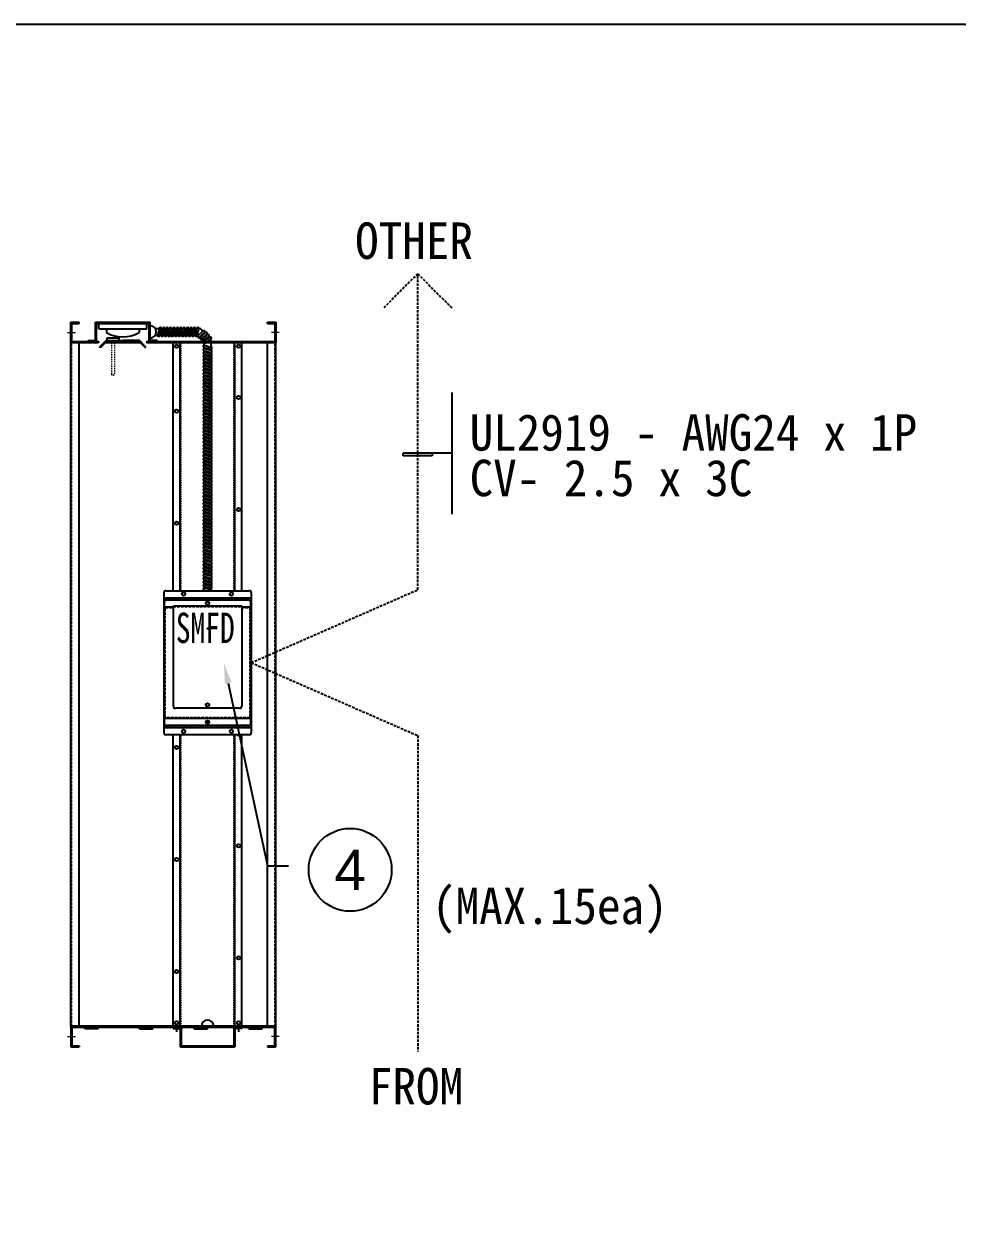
# Model space of a CAD drawing. Header units: millimetres. Extents: x 70 to 2494, y 28 to 562.
# Drawn here: x 1153.3 to 1245.6, y 149.8 to 268.7 of the extents above; entities that cross this region are included whole.
import ezdxf
from ezdxf import colors
from ezdxf.entities.mleader import LeaderData, LeaderLine
from ezdxf.enums import TextEntityAlignment as Align
from ezdxf.math import Vec2, Vec3

# ---------------------------------------------------------------- set-up
doc = ezdxf.new("R2010")
doc.units = ezdxf.units.MM
for name, pattern in [('CENTER2', [28.575, 19.05, -3.175, 3.175, -3.175]), ('HIDDEN', [0.375, 0.25, -0.125]), ('HIDDEN2', [0.1875, 0.125, -0.0625]), ('HIDDENX2', [0.75, 0.5, -0.25])]:
    doc.linetypes.add(name, pattern=pattern)
for name, color, linetype in [('AUTO LINE', 4, 'Continuous'), ('HL', 2, 'HIDDEN'), ('TEXT', 2, 'Continuous')]:
    doc.layers.add(name, color=color, linetype=linetype)
doc.layers.add('LINE0.05', color=7, linetype='Continuous', lineweight=5)
doc.layers.add('숨은선', color=2, linetype='HIDDENX2', lineweight=5)
doc.styles.add('ESC_CTRL', font='', dxfattribs={"height": 3})
doc.styles.get("Standard").update_dxf_attribs({"font": ''})
doc.styles.add('TEXT', font='', dxfattribs={"height": 4})
doc.styles.get('ESC_CTRL').set_extended_font_data('GulimChe')
doc.styles.get('Standard').set_extended_font_data('Arial')
doc.styles.get('TEXT').set_extended_font_data('GulimChe')

msp = doc.modelspace()

# ---------------------------------------------------------------- linework, layer by layer
at = {"color": 4, "linetype": 'HIDDEN'}
for p, q in [((1192.21, 244.07), (1188.82, 240.68)), ((1192.21, 212.87), (1192.21, 244.07)), ((1192.21, 244.07), (1195.61, 240.68)), ((1175.77, 205.67), (1192.21, 212.87)), ((1175.77, 205.67), (1192.21, 198.47)), ((1192.21, 198.47), (1192.21, 167.27))]:
    msp.add_line(p, q, dxfattribs=at)
at = {"color": 7}
for p, q in [((1157.95, 237.26), (1157.95, 239.28)), ((1157.95, 239.28), (1158.76, 239.28)), ((1158.06, 237.37), (1158.06, 239.18)), ((1158.06, 239.18), (1158.76, 239.18)), ((1158.76, 239.18), (1158.76, 239.28)), ((1160.38, 237.48), (1160.38, 239.28)), ((1160.38, 239.28), (1165.78, 239.28)), ((1160.48, 237.37), (1160.48, 239.18)), ((1160.48, 239.18), (1165.67, 239.18)), ((1165.67, 237.37), (1165.67, 239.18)), ((1165.78, 237.48), (1165.78, 239.28)), ((1177.39, 239.28), (1178.2, 239.28)), ((1177.39, 239.18), (1177.39, 239.28)), ((1177.39, 239.18), (1178.09, 239.18)), ((1178.09, 239.18), (1178.09, 237.37)), ((1178.2, 239.28), (1178.2, 237.26)), ((1166.28, 238.68), (1166.69, 238.68)), ((1166.28, 238), (1166.52, 238)), ((1166.69, 238.68), (1166.52, 238)), ((1166.72, 238), (1166.89, 238.68)), ((1166.72, 238), (1166.86, 238)), ((1166.86, 238), (1167.03, 238.68)), ((1166.89, 238.68), (1167.03, 238.68)), ((1167.06, 238), (1167.23, 238.68)), ((1167.06, 238), (1167.2, 238)), ((1167.2, 238), (1167.37, 238.68)), ((1167.23, 238.68), (1167.37, 238.68)), ((1167.4, 238), (1167.57, 238.68)), ((1167.4, 238), (1167.53, 238)), ((1167.53, 238), (1167.7, 238.68)), ((1167.57, 238.68), (1167.7, 238.68)), ((1167.74, 238), (1167.91, 238.68)), ((1167.74, 238), (1167.87, 238)), ((1167.87, 238), (1168.04, 238.68)), ((1167.91, 238.68), (1168.04, 238.68)), ((1168.07, 238), (1168.24, 238.68)), ((1168.07, 238), (1168.21, 238)), ((1168.21, 238), (1168.38, 238.68)), ((1168.24, 238.68), (1168.38, 238.68)), ((1168.41, 238), (1168.58, 238.68)), ((1168.41, 238), (1168.55, 238)), ((1168.55, 238), (1168.72, 238.68)), ((1168.58, 238.68), (1168.72, 238.68)), ((1168.75, 238), (1168.92, 238.68)), ((1168.75, 238), (1168.88, 238)), ((1168.88, 238), (1169.05, 238.68)), ((1168.92, 238.68), (1169.05, 238.68)), ((1169.09, 238), (1169.26, 238.68)), ((1169.09, 238), (1169.22, 238)), ((1169.22, 238), (1169.39, 238.68)), ((1169.26, 238.68), (1169.39, 238.68)), ((1169.42, 238), (1169.59, 238.68)), ((1169.42, 238), (1169.56, 238)), ((1169.56, 238), (1169.73, 238.68)), ((1169.59, 238.68), (1169.73, 238.68)), ((1169.76, 238), (1169.93, 238.68)), ((1169.76, 238), (1169.9, 238)), ((1169.9, 238), (1170.07, 238.68)), ((1169.93, 238.68), (1170.07, 238.68)), ((1170.1, 238), (1170.27, 238.68)), ((1170.1, 238), (1170.23, 238)), ((1170.23, 238), (1170.4, 238.68)), ((1170.27, 238.68), (1170.4, 238.68)), ((1170.44, 238), (1170.61, 238.68)), ((1170.5, 237.93), (1171, 238.41)), ((1170.61, 238.68), (1170.62, 238.68)), ((1170.67, 237.82), (1171.17, 238.3)), ((1170.73, 237.76), (1171.23, 238.24)), ((1170.9, 237.65), (1171.4, 238.13)), ((1170.93, 237.55), (1171.43, 238.03)), ((1157.95, 169.76), (1157.95, 237.26)), ((1160.65, 237.26), (1157.95, 237.26)), ((1158.76, 169.76), (1158.76, 237.26)), ((1159.67, 237.37), (1159.67, 237.48)), ((1159.67, 237.37), (1160.48, 237.37)), ((1164.82, 237.26), (1161.33, 237.26)), ((1178.2, 237.26), (1165.5, 237.26)), ((1166.48, 237.48), (1165.78, 237.48)), ((1166.48, 237.37), (1166.48, 237.48)), ((1168.75, 212.78), (1168.75, 237.26)), ((1171.09, 237.38), (1171.66, 237.78)), ((1171.1, 237.44), (1171.6, 237.92)), ((1171.11, 237.01), (1171.79, 236.84)), ((1171.11, 236.81), (1171.79, 236.64)), ((1171.11, 236.81), (1171.11, 236.67)), ((1171.24, 237.25), (1171.81, 237.65)), ((1171.79, 237.51), (1171.79, 236.84)), ((1174.15, 212.78), (1174.15, 237.26)), ((1177.39, 169.76), (1177.39, 237.26)), ((1178.2, 169.76), (1178.2, 237.26)), ((1171.79, 236.5), (1171.11, 236.67)), ((1171.11, 236.47), (1171.11, 236.34)), ((1171.11, 236.47), (1171.79, 236.3)), ((1171.11, 236.34), (1171.79, 236.17)), ((1171.11, 236.13), (1171.11, 236)), ((1171.11, 236.13), (1171.79, 235.96)), ((1171.11, 236), (1171.79, 235.83)), ((1171.11, 235.8), (1171.11, 235.66)), ((1171.11, 235.8), (1171.79, 235.63)), ((1171.11, 235.66), (1171.79, 235.49)), ((1171.79, 236.64), (1171.79, 236.5)), ((1171.79, 236.3), (1171.79, 236.17)), ((1171.79, 235.96), (1171.79, 235.83)), ((1171.79, 235.63), (1171.79, 235.49)), ((1171.11, 235.46), (1171.11, 235.32)), ((1171.11, 235.46), (1171.79, 235.29)), ((1171.11, 235.32), (1171.79, 235.15)), ((1171.11, 235.12), (1171.11, 234.99)), ((1171.11, 235.12), (1171.79, 234.95)), ((1171.11, 234.99), (1171.79, 234.82)), ((1171.11, 234.78), (1171.11, 234.65)), ((1171.11, 234.78), (1171.79, 234.61)), ((1171.11, 234.65), (1171.79, 234.48)), ((1171.11, 234.45), (1171.11, 234.31)), ((1171.11, 234.45), (1171.79, 234.28)), ((1171.79, 235.29), (1171.79, 235.15)), ((1171.79, 234.95), (1171.79, 234.82)), ((1171.79, 234.61), (1171.79, 234.48)), ((1171.11, 234.31), (1171.79, 234.14)), ((1171.11, 234.11), (1171.11, 233.97)), ((1171.11, 234.11), (1171.79, 233.94)), ((1171.11, 233.97), (1171.79, 233.8)), ((1171.11, 233.77), (1171.11, 233.64)), ((1171.11, 233.77), (1171.79, 233.6)), ((1171.11, 233.64), (1171.79, 233.47)), ((1171.11, 233.43), (1171.79, 233.26)), ((1171.11, 233.43), (1171.11, 233.3)), ((1171.11, 233.3), (1171.79, 233.13)), ((1171.79, 234.28), (1171.79, 234.14)), ((1171.79, 233.94), (1171.79, 233.8)), ((1171.79, 233.6), (1171.79, 233.47)), ((1171.79, 233.26), (1171.79, 233.13)), ((1171.11, 233.1), (1171.79, 232.93)), ((1171.11, 233.1), (1171.11, 232.96)), ((1171.11, 232.96), (1171.79, 232.79)), ((1171.11, 232.76), (1171.79, 232.59)), ((1171.11, 232.76), (1171.11, 232.62)), ((1171.11, 232.62), (1171.79, 232.46)), ((1171.11, 232.42), (1171.79, 232.25)), ((1171.11, 232.42), (1171.11, 232.29)), ((1171.11, 232.29), (1171.79, 232.12)), ((1171.11, 232.08), (1171.79, 231.92)), ((1171.11, 232.08), (1171.11, 231.95)), ((1171.79, 232.93), (1171.79, 232.79)), ((1171.79, 232.59), (1171.79, 232.46)), ((1171.79, 232.25), (1171.79, 232.12)), ((1171.11, 231.95), (1171.79, 231.78)), ((1171.11, 231.75), (1171.79, 231.58)), ((1171.11, 231.75), (1171.11, 231.61)), ((1171.11, 231.61), (1171.79, 231.44)), ((1171.11, 231.41), (1171.79, 231.24)), ((1171.11, 231.41), (1171.11, 231.27)), ((1171.11, 231.27), (1171.79, 231.11)), ((1171.11, 231.07), (1171.79, 230.9)), ((1171.11, 231.07), (1171.11, 230.94)), ((1171.11, 230.94), (1171.79, 230.77)), ((1171.79, 231.92), (1171.79, 231.78)), ((1171.79, 231.58), (1171.79, 231.44)), ((1171.79, 231.24), (1171.79, 231.11)), ((1171.79, 230.9), (1171.79, 230.77)), ((1171.11, 230.73), (1171.79, 230.57)), ((1171.11, 230.73), (1171.11, 230.6)), ((1171.11, 230.6), (1171.79, 230.43)), ((1171.11, 230.4), (1171.79, 230.23)), ((1171.11, 230.4), (1171.11, 230.26)), ((1171.11, 230.26), (1171.79, 230.09)), ((1171.11, 230.06), (1171.79, 229.89)), ((1171.11, 230.06), (1171.11, 229.92)), ((1171.11, 229.92), (1171.79, 229.76)), ((1171.11, 229.72), (1171.79, 229.55)), ((1171.11, 229.72), (1171.11, 229.59)), ((1171.79, 230.57), (1171.79, 230.43)), ((1171.79, 230.23), (1171.79, 230.09)), ((1171.79, 229.89), (1171.79, 229.76)), ((1171.11, 229.59), (1171.79, 229.42)), ((1171.11, 229.38), (1171.79, 229.22)), ((1171.11, 229.38), (1171.11, 229.25)), ((1171.11, 229.25), (1171.79, 229.08)), ((1171.11, 229.05), (1171.79, 228.88)), ((1171.11, 229.05), (1171.11, 228.91)), ((1171.11, 228.91), (1171.79, 228.74)), ((1171.11, 228.71), (1171.79, 228.54)), ((1171.11, 228.71), (1171.11, 228.57)), ((1171.11, 228.57), (1171.79, 228.41)), ((1171.79, 229.55), (1171.79, 229.42)), ((1171.79, 229.22), (1171.79, 229.08)), ((1171.79, 228.88), (1171.79, 228.74)), ((1171.79, 228.54), (1171.79, 228.41)), ((1171.11, 228.37), (1171.79, 228.2)), ((1171.11, 228.37), (1171.11, 228.24)), ((1171.11, 228.24), (1171.79, 228.07)), ((1171.11, 228.03), (1171.79, 227.87)), ((1171.11, 228.03), (1171.11, 227.9)), ((1171.11, 227.9), (1171.79, 227.73)), ((1171.11, 227.7), (1171.79, 227.53)), ((1171.11, 227.7), (1171.11, 227.56)), ((1171.11, 227.56), (1171.79, 227.39)), ((1171.11, 227.36), (1171.79, 227.19)), ((1171.11, 227.36), (1171.11, 227.22)), ((1171.79, 228.2), (1171.79, 228.07)), ((1171.79, 227.87), (1171.79, 227.73)), ((1171.79, 227.53), (1171.79, 227.39)), ((1171.11, 227.22), (1171.79, 227.06)), ((1171.11, 227.02), (1171.79, 226.85)), ((1171.11, 227.02), (1171.11, 226.89)), ((1171.11, 226.89), (1171.79, 226.72)), ((1171.11, 226.68), (1171.79, 226.52)), ((1171.11, 226.68), (1171.11, 226.55)), ((1171.11, 226.55), (1171.79, 226.38)), ((1171.11, 226.35), (1171.79, 226.18)), ((1171.11, 226.35), (1171.11, 226.21)), ((1171.11, 226.21), (1171.79, 226.04)), ((1171.79, 227.19), (1171.79, 227.06)), ((1171.79, 226.85), (1171.79, 226.72)), ((1171.79, 226.52), (1171.79, 226.38)), ((1171.79, 226.18), (1171.79, 226.04)), ((1171.11, 226.01), (1171.79, 225.84)), ((1171.11, 226.01), (1171.11, 225.87)), ((1171.11, 225.87), (1171.79, 225.71)), ((1171.11, 225.67), (1171.79, 225.5)), ((1171.11, 225.67), (1171.11, 225.54)), ((1171.11, 225.54), (1171.79, 225.37)), ((1171.11, 225.33), (1171.79, 225.17)), ((1171.11, 225.33), (1171.11, 225.2)), ((1171.11, 225.2), (1171.79, 225.03)), ((1171.11, 225), (1171.79, 224.83)), ((1171.11, 225), (1171.11, 224.86)), ((1171.79, 225.84), (1171.79, 225.71)), ((1171.79, 225.5), (1171.79, 225.37)), ((1171.79, 225.17), (1171.79, 225.03)), ((1171.11, 224.86), (1171.79, 224.69)), ((1171.11, 224.66), (1171.79, 224.49)), ((1171.11, 224.66), (1171.11, 224.52)), ((1171.11, 224.52), (1171.79, 224.36)), ((1171.11, 224.32), (1171.79, 224.15)), ((1171.11, 224.32), (1171.11, 224.19)), ((1171.11, 224.19), (1171.79, 224.02)), ((1171.11, 223.98), (1171.79, 223.82)), ((1171.11, 223.98), (1171.11, 223.85)), ((1171.11, 223.85), (1171.79, 223.68)), ((1171.79, 224.83), (1171.79, 224.69)), ((1171.79, 224.49), (1171.79, 224.36)), ((1171.79, 224.15), (1171.79, 224.02)), ((1171.79, 223.82), (1171.79, 223.68)), ((1171.11, 223.65), (1171.79, 223.48)), ((1171.11, 223.65), (1171.11, 223.51)), ((1171.11, 223.51), (1171.79, 223.34)), ((1171.11, 223.31), (1171.79, 223.14)), ((1171.11, 223.31), (1171.11, 223.17)), ((1171.11, 223.17), (1171.79, 223.01)), ((1171.11, 222.97), (1171.79, 222.8)), ((1171.11, 222.97), (1171.11, 222.84)), ((1171.11, 222.84), (1171.79, 222.67)), ((1171.11, 222.63), (1171.79, 222.47)), ((1171.11, 222.63), (1171.11, 222.5)), ((1171.11, 222.5), (1171.79, 222.33)), ((1171.79, 223.48), (1171.79, 223.34)), ((1171.79, 223.14), (1171.79, 223.01)), ((1171.79, 222.8), (1171.79, 222.67)), ((1171.11, 222.3), (1171.79, 222.13)), ((1171.11, 222.3), (1171.11, 222.16)), ((1171.11, 222.16), (1171.79, 221.99)), ((1171.11, 221.96), (1171.79, 221.79)), ((1171.11, 221.96), (1171.11, 221.82)), ((1171.11, 221.82), (1171.79, 221.66)), ((1171.11, 221.62), (1171.79, 221.45)), ((1171.11, 221.62), (1171.11, 221.49)), ((1171.11, 221.49), (1171.79, 221.32)), ((1171.79, 222.47), (1171.79, 222.33)), ((1171.79, 222.13), (1171.79, 221.99)), ((1171.79, 221.79), (1171.79, 221.66)), ((1171.79, 221.45), (1171.79, 221.32)), ((1171.11, 221.28), (1171.79, 221.12)), ((1171.11, 221.28), (1171.11, 221.15)), ((1171.11, 221.15), (1171.79, 220.98)), ((1171.11, 220.95), (1171.79, 220.78)), ((1171.11, 220.95), (1171.11, 220.81)), ((1171.11, 220.81), (1171.79, 220.64)), ((1171.11, 220.61), (1171.79, 220.44)), ((1171.11, 220.61), (1171.11, 220.47)), ((1171.11, 220.47), (1171.79, 220.31)), ((1171.11, 220.27), (1171.79, 220.1)), ((1171.11, 220.27), (1171.11, 220.14)), ((1171.11, 220.14), (1171.79, 219.97)), ((1171.79, 221.12), (1171.79, 220.98)), ((1171.79, 220.78), (1171.79, 220.64)), ((1171.79, 220.44), (1171.79, 220.31)), ((1171.11, 219.93), (1171.79, 219.77)), ((1171.11, 219.93), (1171.11, 219.8)), ((1171.11, 219.8), (1171.79, 219.63)), ((1171.11, 219.6), (1171.79, 219.43)), ((1171.11, 219.6), (1171.11, 219.46)), ((1171.11, 219.46), (1171.79, 219.29)), ((1171.11, 219.26), (1171.79, 219.09)), ((1171.11, 219.26), (1171.11, 219.13)), ((1171.11, 219.13), (1171.79, 218.96)), ((1171.79, 220.1), (1171.79, 219.97)), ((1171.79, 219.77), (1171.79, 219.63)), ((1171.79, 219.43), (1171.79, 219.29)), ((1171.79, 219.09), (1171.79, 218.96)), ((1171.11, 218.92), (1171.79, 218.75)), ((1171.11, 218.92), (1171.11, 218.79)), ((1171.11, 218.79), (1171.79, 218.62)), ((1171.11, 218.59), (1171.79, 218.42)), ((1171.11, 218.59), (1171.11, 218.45)), ((1171.11, 218.45), (1171.79, 218.28)), ((1171.11, 218.25), (1171.79, 218.08)), ((1171.11, 218.25), (1171.11, 218.11)), ((1171.11, 218.11), (1171.79, 217.94)), ((1171.11, 217.91), (1171.79, 217.74)), ((1171.11, 217.91), (1171.11, 217.78)), ((1171.11, 217.78), (1171.79, 217.61)), ((1171.79, 218.75), (1171.79, 218.62)), ((1171.79, 218.42), (1171.79, 218.28)), ((1171.79, 218.08), (1171.79, 217.94)), ((1171.79, 217.74), (1171.79, 217.61)), ((1171.11, 217.57), (1171.79, 217.4)), ((1171.11, 217.57), (1171.11, 217.44)), ((1171.11, 217.44), (1171.79, 217.27)), ((1171.11, 217.24), (1171.79, 217.07)), ((1171.11, 217.24), (1171.11, 217.1)), ((1171.11, 217.1), (1171.79, 216.93)), ((1171.11, 216.9), (1171.79, 216.73)), ((1171.11, 216.9), (1171.11, 216.76)), ((1171.11, 216.76), (1171.79, 216.59)), ((1171.11, 216.56), (1171.79, 216.39)), ((1171.11, 216.56), (1171.11, 216.43)), ((1171.79, 217.4), (1171.79, 217.27)), ((1171.79, 217.07), (1171.79, 216.93)), ((1171.79, 216.73), (1171.79, 216.59)), ((1171.11, 216.43), (1171.79, 216.26)), ((1171.11, 216.22), (1171.79, 216.05)), ((1171.11, 216.22), (1171.11, 216.09)), ((1171.11, 216.09), (1171.79, 215.92)), ((1171.11, 215.89), (1171.79, 215.72)), ((1171.11, 215.89), (1171.11, 215.75)), ((1171.11, 215.75), (1171.79, 215.58)), ((1171.11, 215.55), (1171.79, 215.38)), ((1171.11, 215.55), (1171.11, 215.41)), ((1171.11, 215.41), (1171.79, 215.24)), ((1171.79, 216.39), (1171.79, 216.26)), ((1171.79, 216.05), (1171.79, 215.92)), ((1171.79, 215.72), (1171.79, 215.58)), ((1171.79, 215.38), (1171.79, 215.24)), ((1171.11, 215.21), (1171.79, 215.04)), ((1171.11, 215.21), (1171.11, 215.08)), ((1171.11, 215.08), (1171.79, 214.91)), ((1171.11, 214.87), (1171.79, 214.7)), ((1171.11, 214.87), (1171.11, 214.74)), ((1171.11, 214.74), (1171.79, 214.57)), ((1171.11, 214.54), (1171.79, 214.37)), ((1171.11, 214.54), (1171.11, 214.4)), ((1171.11, 214.4), (1171.79, 214.23)), ((1171.11, 214.2), (1171.79, 214.03)), ((1171.11, 214.2), (1171.11, 214.06)), ((1171.79, 215.04), (1171.79, 214.91)), ((1171.79, 214.7), (1171.79, 214.57)), ((1171.79, 214.37), (1171.79, 214.23)), ((1171.11, 214.06), (1171.79, 213.89)), ((1171.11, 213.86), (1171.79, 213.69)), ((1171.11, 213.86), (1171.11, 213.73)), ((1171.11, 213.72), (1171.79, 213.56)), ((1171.11, 213.52), (1171.79, 213.35)), ((1171.11, 213.52), (1171.11, 213.39)), ((1171.11, 213.39), (1171.79, 213.22)), ((1171.11, 213.18), (1171.79, 213.02)), ((1171.11, 213.18), (1171.11, 213.05)), ((1171.11, 213.05), (1171.79, 212.88)), ((1171.79, 214.03), (1171.79, 213.89)), ((1171.79, 213.69), (1171.79, 213.56)), ((1171.79, 213.35), (1171.79, 213.22)), ((1171.79, 213.02), (1171.79, 212.88)), ((1167.13, 212.58), (1167.13, 198.76)), ((1167.13, 212.08), (1175.77, 212.08)), ((1167.33, 212.78), (1175.57, 212.78)), ((1167.4, 211.88), (1175.5, 211.88)), ((1171.11, 212.84), (1171.11, 212.78)), ((1171.11, 212.84), (1171.35, 212.78)), ((1175.77, 212.58), (1175.77, 198.76)), ((1167.2, 199.66), (1167.2, 211.68)), ((1167.2, 211.18), (1168.08, 211.18)), ((1168.08, 211.29), (1174.83, 211.29)), ((1168.08, 201.36), (1168.08, 211.29)), ((1174.83, 211.29), (1174.83, 201.36)), ((1174.83, 211.18), (1175.7, 211.18)), ((1175.7, 211.68), (1175.7, 199.66)), ((1174.62, 201.16), (1168.28, 201.16)), ((1175.7, 200.16), (1167.2, 200.16)), ((1167.13, 199.26), (1175.77, 199.26)), ((1175.5, 199.46), (1167.4, 199.46)), ((1167.33, 198.56), (1175.57, 198.56)), ((1168.75, 169.76), (1168.75, 198.56)), ((1174.15, 169.76), (1174.15, 198.56)), ((1178.2, 169.76), (1157.95, 169.76)), ((1157.95, 169.76), (1157.95, 167.73)), ((1178.09, 169.65), (1158.06, 169.65)), ((1158.06, 169.65), (1158.06, 167.84)), ((1168.05, 169.65), (1168.05, 169.54)), ((1168.05, 169.65), (1168.86, 169.65)), ((1168.39, 169.99), (1168.39, 169.21)), ((1168.75, 169.54), (1168.75, 167.73)), ((1168.86, 169.65), (1168.86, 167.84)), ((1174.04, 169.65), (1174.04, 167.84)), ((1174.85, 169.65), (1174.04, 169.65)), ((1174.15, 169.54), (1174.15, 167.73)), ((1174.52, 169.99), (1174.52, 169.21)), ((1174.85, 169.65), (1174.85, 169.54)), ((1178.09, 167.84), (1178.09, 169.65)), ((1178.2, 167.73), (1178.2, 169.76)), ((1158.06, 167.84), (1158.76, 167.84)), ((1158.76, 167.84), (1158.76, 167.73)), ((1168.86, 167.84), (1174.04, 167.84)), ((1177.39, 167.84), (1178.09, 167.84)), ((1177.39, 167.84), (1177.39, 167.73)), ((1157.95, 167.73), (1158.76, 167.73)), ((1168.75, 167.73), (1174.15, 167.73)), ((1177.39, 167.73), (1178.2, 167.73))]:
    msp.add_line(p, q, dxfattribs=at)
for p, q in [((1160.71, 238.64), (1160.71, 239.18)), ((1160.71, 239.18), (1165.44, 239.18)), ((1165.44, 238.64), (1165.44, 239.18)), ((1160.71, 238.64), (1165.44, 238.64)), ((1161.46, 238.64), (1161.46, 238.27)), ((1164.7, 238.64), (1164.7, 238.27)), ((1170.44, 237.99), (1170.5, 237.93)), ((1170.82, 238.59), (1171, 238.4)), ((1171.17, 238.3), (1171.23, 238.24)), ((1171.4, 238.12), (1171.46, 238.05)), ((1160.64, 237.37), (1160.76, 237.37)), ((1160.76, 237.37), (1160.65, 237.26)), ((1161.44, 237.37), (1161.33, 237.26)), ((1165.39, 237.37), (1165.5, 237.26)), ((1170.66, 237.81), (1170.72, 237.75)), ((1170.89, 237.63), (1170.95, 237.57)), ((1171.11, 237.01), (1171.11, 237.23)), ((1171.59, 237.9), (1171.66, 237.78)), ((1171.75, 237.6), (1171.77, 237.58)), ((1195.57, 232.35), (1195.57, 220.35))]:
    msp.add_line(p, q)
at = {"color": 7, "linetype": 'Continuous'}
for p, q in [((1160.76, 237.37), (1158.06, 237.37)), ((1159.67, 237.48), (1160.38, 237.48)), ((1164.72, 237.37), (1161.44, 237.37)), ((1178.09, 237.37), (1165.39, 237.37)), ((1168.05, 212.78), (1168.05, 237.26)), ((1174.85, 212.78), (1174.85, 237.26)), ((1168.05, 169.76), (1168.05, 198.56)), ((1174.85, 169.76), (1174.85, 198.56)), ((1159.32, 169.52), (1159.32, 169.65)), ((1160.64, 169.62), (1159.32, 169.62)), ((1160.64, 169.52), (1159.32, 169.52)), ((1160.64, 169.52), (1160.64, 169.65)), ((1164.72, 169.52), (1164.72, 169.65)), ((1164.72, 169.52), (1166.04, 169.52)), ((1166.04, 169.52), (1166.04, 169.65)), ((1168.05, 169.54), (1168.75, 169.54)), ((1170.12, 169.52), (1170.12, 169.65)), ((1170.12, 169.62), (1171.44, 169.62)), ((1170.12, 169.52), (1171.44, 169.52)), ((1171.44, 169.52), (1171.44, 169.65)), ((1174.85, 169.54), (1174.15, 169.54)), ((1175.52, 169.52), (1175.52, 169.65)), ((1175.52, 169.52), (1176.84, 169.52)), ((1176.84, 169.52), (1176.84, 169.65))]:
    msp.add_line(p, q, dxfattribs=at)
for points in [[(1164.72, 237.37), (1161.44, 237.37, 0.198912), (1161.43, 237.36), (1160.9, 236.83, -0.198912), (1160.89, 236.83), (1160.83, 236.83, -0.668179), (1160.82, 236.86), (1161.43, 237.47, -0.198912), (1161.44, 237.48), (1163.11, 237.48)], [(1161.44, 237.37), (1164.71, 237.37, -0.198912), (1164.72, 237.36), (1165.25, 236.83, 0.198912), (1165.26, 236.83), (1165.32, 236.83, 0.668179), (1165.33, 236.86), (1164.72, 237.47, 0.198912), (1164.71, 237.48), (1163.11, 237.48)]]:
    msp.add_lwpolyline(points, format="xyb")
msp.add_lwpolyline([(1161.5, 237.7), (1161.5, 237.48), (1162.72, 237.48), (1162.72, 237.7)], close=True)
at = {"color": 7}
for centre, radius in [((1168.39, 236.92), 0.169), ((1174.52, 236.92), 0.169), ((1174.52, 231.86), 0.169), ((1168.39, 230.51), 0.169), ((1174.52, 220.79), 0.169), ((1168.39, 219.44), 0.169), ((1169.09, 212.45), 0.169), ((1173.81, 212.45), 0.169), ((1171.45, 211.54), 0.169), ((1171.45, 201.5), 0.169), ((1171.45, 199.8), 0.169), ((1169.09, 198.89), 0.169), ((1171.45, 199.8), 0.0675), ((1173.81, 198.89), 0.169), ((1168.39, 197.3), 0.169), ((1174.52, 187.58), 0.169), ((1168.39, 186.23), 0.169), ((1174.52, 176.51), 0.169), ((1168.39, 175.16), 0.169), ((1168.39, 170.1), 0.169), ((1174.52, 170.1), 0.169)]:
    msp.add_circle(centre, radius, dxfattribs=at)
at = {"color": 1}
msp.add_circle((1185.54, 185.21), 4.09, dxfattribs=at)
for centre, radius, start, end in [((1163.08, 241.27), 3.41, 241.6578, 298.3422), ((1170.62, 238.41), 0.27, 43.4364, 90), ((1171.65, 237.51), 0.135, 0, 34.6207)]:
    msp.add_arc(centre, radius, start, end)
at = {"color": 7}
for centre, radius, start, end in [((1165.78, 238.34), 0.608, 270, 90), ((1166.62, 238), 0.101, 180, 0), ((1166.79, 238.68), 0.101, 0, 180), ((1166.96, 238), 0.101, 180, 0), ((1167.13, 238.68), 0.101, 0, 180), ((1167.3, 238), 0.101, 180, 0), ((1167.47, 238.68), 0.101, 0, 180), ((1167.64, 238), 0.101, 180, 0), ((1167.8, 238.68), 0.101, 0, 180), ((1167.97, 238), 0.101, 180, 0), ((1168.14, 238.68), 0.101, 0, 180), ((1168.31, 238), 0.101, 180, 0), ((1168.48, 238.68), 0.101, 0, 180), ((1168.65, 238), 0.101, 180, 0), ((1168.82, 238.68), 0.101, 0, 180), ((1168.99, 238), 0.101, 180, 0), ((1169.15, 238.68), 0.101, 0, 180), ((1169.32, 238), 0.101, 180, 0), ((1169.49, 238.68), 0.101, 0, 180), ((1169.66, 238), 0.101, 180, 0), ((1169.83, 238.68), 0.101, 0, 180), ((1170, 238), 0.101, 180, 0), ((1170.17, 238.68), 0.101, 0, 180), ((1170.34, 238), 0.101, 180, 0), ((1170.5, 238.68), 0.101, 0, 180), ((1171.09, 238.35), 0.101, 327.4727, 147.4727), ((1171.32, 238.18), 0.101, 327.4727, 147.4727), ((1171.52, 237.97), 0.101, 327.4727, 147.4727), ((1170.58, 237.88), 0.101, 147.4727, 327.4727), ((1170.81, 237.7), 0.101, 147.4727, 327.4727), ((1171.01, 237.49), 0.101, 147.4727, 327.4727), ((1171.11, 236.91), 0.101, 90, 270), ((1171.16, 237.32), 0.101, 138.6569, 318.6569), ((1171.74, 237.71), 0.101, 318.6569, 138.6569), ((1171.79, 236.74), 0.101, 270, 90), ((1171.11, 236.57), 0.101, 90, 270), ((1171.11, 236.23), 0.101, 90, 270), ((1171.11, 235.9), 0.101, 90, 270), ((1171.11, 235.56), 0.101, 90, 270), ((1171.79, 236.4), 0.101, 270, 90), ((1171.79, 236.07), 0.101, 270, 90), ((1171.79, 235.73), 0.101, 270, 90), ((1171.11, 235.22), 0.101, 90, 270), ((1171.11, 234.88), 0.101, 90, 270), ((1171.11, 234.55), 0.101, 90, 270), ((1171.79, 235.39), 0.101, 270, 90), ((1171.79, 235.05), 0.101, 270, 90), ((1171.79, 234.72), 0.101, 270, 90), ((1171.79, 234.38), 0.101, 270, 90), ((1171.11, 234.21), 0.101, 90, 270), ((1171.11, 233.87), 0.101, 90, 270), ((1171.11, 233.53), 0.101, 90, 270), ((1171.11, 233.2), 0.101, 90, 270), ((1171.79, 234.04), 0.101, 270, 90), ((1171.79, 233.7), 0.101, 270, 90), ((1171.79, 233.37), 0.101, 270, 90), ((1171.11, 232.86), 0.101, 90, 270), ((1171.11, 232.52), 0.101, 90, 270), ((1171.11, 232.19), 0.101, 90, 270), ((1171.79, 233.03), 0.101, 270, 90), ((1171.79, 232.69), 0.101, 270, 90), ((1171.79, 232.35), 0.101, 270, 90), ((1171.79, 232.02), 0.101, 270, 90), ((1171.11, 231.85), 0.101, 90, 270), ((1171.11, 231.51), 0.101, 90, 270), ((1171.11, 231.17), 0.101, 90, 270), ((1171.11, 230.84), 0.101, 90, 270), ((1171.79, 231.68), 0.101, 270, 90), ((1171.79, 231.34), 0.101, 270, 90), ((1171.79, 231), 0.101, 270, 90), ((1171.11, 230.5), 0.101, 90, 270), ((1171.11, 230.16), 0.101, 90, 270), ((1171.11, 229.82), 0.101, 90, 270), ((1171.79, 230.67), 0.101, 270, 90), ((1171.79, 230.33), 0.101, 270, 90), ((1171.79, 229.99), 0.101, 270, 90), ((1171.79, 229.65), 0.101, 270, 90), ((1171.11, 229.49), 0.101, 90, 270), ((1171.11, 229.15), 0.101, 90, 270), ((1171.11, 228.81), 0.101, 90, 270), ((1171.11, 228.47), 0.101, 90, 270), ((1171.79, 229.32), 0.101, 270, 90), ((1171.79, 228.98), 0.101, 270, 90), ((1171.79, 228.64), 0.101, 270, 90), ((1171.11, 228.14), 0.101, 90, 270), ((1171.11, 227.8), 0.101, 90, 270), ((1171.11, 227.46), 0.101, 90, 270), ((1171.79, 228.3), 0.101, 270, 90), ((1171.79, 227.97), 0.101, 270, 90), ((1171.79, 227.63), 0.101, 270, 90), ((1171.79, 227.29), 0.101, 270, 90), ((1171.11, 227.12), 0.101, 90, 270), ((1171.11, 226.79), 0.101, 90, 270), ((1171.11, 226.45), 0.101, 90, 270), ((1171.11, 226.11), 0.101, 90, 270), ((1171.79, 226.95), 0.101, 270, 90), ((1171.79, 226.62), 0.101, 270, 90), ((1171.79, 226.28), 0.101, 270, 90), ((1171.11, 225.77), 0.101, 90, 270), ((1171.11, 225.44), 0.101, 90, 270), ((1171.11, 225.1), 0.101, 90, 270), ((1171.79, 225.94), 0.101, 270, 90), ((1171.79, 225.6), 0.101, 270, 90), ((1171.79, 225.27), 0.101, 270, 90), ((1171.79, 224.93), 0.101, 270, 90), ((1171.11, 224.76), 0.101, 90, 270), ((1171.11, 224.42), 0.101, 90, 270), ((1171.11, 224.09), 0.101, 90, 270), ((1171.11, 223.75), 0.101, 90, 270), ((1171.79, 224.59), 0.101, 270, 90), ((1171.79, 224.25), 0.101, 270, 90), ((1171.79, 223.92), 0.101, 270, 90), ((1171.11, 223.41), 0.101, 90, 270), ((1171.11, 223.07), 0.101, 90, 270), ((1171.11, 222.74), 0.101, 90, 270), ((1171.11, 222.4), 0.101, 90, 270), ((1171.79, 223.58), 0.101, 270, 90), ((1171.79, 223.24), 0.101, 270, 90), ((1171.79, 222.9), 0.101, 270, 90), ((1171.79, 222.57), 0.101, 270, 90), ((1171.11, 222.06), 0.101, 90, 270), ((1171.11, 221.72), 0.101, 90, 270), ((1171.11, 221.39), 0.101, 90, 270), ((1171.79, 222.23), 0.101, 270, 90), ((1171.79, 221.89), 0.101, 270, 90), ((1171.79, 221.55), 0.101, 270, 90), ((1171.79, 221.22), 0.101, 270, 90), ((1171.11, 221.05), 0.101, 90, 270), ((1171.11, 220.71), 0.101, 90, 270), ((1171.11, 220.37), 0.101, 90, 270), ((1171.11, 220.04), 0.101, 90, 270), ((1171.79, 220.88), 0.101, 270, 90), ((1171.79, 220.54), 0.101, 270, 90), ((1171.79, 220.2), 0.101, 270, 90), ((1171.11, 219.7), 0.101, 90, 270), ((1171.11, 219.36), 0.101, 90, 270), ((1171.11, 219.02), 0.101, 90, 270), ((1171.79, 219.87), 0.101, 270, 90), ((1171.79, 219.53), 0.101, 270, 90), ((1171.79, 219.19), 0.101, 270, 90), ((1171.79, 218.86), 0.101, 270, 90), ((1171.11, 218.69), 0.101, 90, 270), ((1171.11, 218.35), 0.101, 90, 270), ((1171.11, 218.01), 0.101, 90, 270), ((1171.11, 217.67), 0.101, 90, 270), ((1171.79, 218.52), 0.101, 270, 90), ((1171.79, 218.18), 0.101, 270, 90), ((1171.79, 217.84), 0.101, 270, 90), ((1171.11, 217.34), 0.101, 90, 270), ((1171.11, 217), 0.101, 90, 270), ((1171.11, 216.66), 0.101, 90, 270), ((1171.79, 217.51), 0.101, 270, 90), ((1171.79, 217.17), 0.101, 270, 90), ((1171.79, 216.83), 0.101, 270, 90), ((1171.79, 216.49), 0.101, 270, 90), ((1171.11, 216.32), 0.101, 90, 270), ((1171.11, 215.99), 0.101, 90, 270), ((1171.11, 215.65), 0.101, 90, 270), ((1171.11, 215.31), 0.101, 90, 270), ((1171.79, 216.16), 0.101, 270, 90), ((1171.79, 215.82), 0.101, 270, 90), ((1171.79, 215.48), 0.101, 270, 90), ((1171.11, 214.97), 0.101, 90, 270), ((1171.11, 214.64), 0.101, 90, 270), ((1171.11, 214.3), 0.101, 90, 270), ((1171.79, 215.14), 0.101, 270, 90), ((1171.79, 214.81), 0.101, 270, 90), ((1171.79, 214.47), 0.101, 270, 90), ((1171.79, 214.13), 0.101, 270, 90), ((1171.11, 213.96), 0.101, 90, 270), ((1171.11, 213.62), 0.101, 90, 270), ((1171.11, 213.29), 0.101, 90, 270), ((1171.11, 212.95), 0.101, 90, 270), ((1171.79, 213.79), 0.101, 270, 90), ((1171.79, 213.45), 0.101, 270, 90), ((1171.79, 213.12), 0.101, 270, 90), ((1167.33, 212.58), 0.203, 90, 180), ((1167.4, 211.68), 0.203, 90, 180), ((1171.79, 212.78), 0.101, 4.4826, 90), ((1175.5, 211.68), 0.203, 0, 90), ((1175.57, 212.58), 0.203, 0, 90), ((1168.28, 201.36), 0.203, 180, 270), ((1174.62, 201.36), 0.203, 270, 0), ((1167.33, 198.76), 0.203, 180, 270), ((1167.4, 199.66), 0.203, 180, 270), ((1175.5, 199.66), 0.203, 270, 0), ((1175.57, 198.76), 0.203, 270, 0), ((1174.52, 198.65), 0.169, 214.0556, 325.9444), ((1171.45, 169.76), 0.608, 0, 180)]:
    msp.add_arc(centre, radius, start, end, dxfattribs=at)
at = {"layer": 'AUTO LINE'}
msp.add_lwpolyline([(1451.08, 268.73), (1451.08, 75.12), (1031.64, 75.12), (1031.64, 268.73)], close=True, dxfattribs=at)
at = {"layer": 'HL', "color": 7, "linetype": 'HIDDEN2'}
for p, q in [((1167.13, 211.97), (1175.77, 211.97)), ((1167.13, 199.37), (1175.77, 199.37))]:
    msp.add_line(p, q, dxfattribs=at)
at = {"layer": 'LINE0.05', "color": 7, "linetype": 'CENTER2'}
for p, q in [((1157.61, 238.27), (1158.4, 238.27)), ((1178.54, 238.27), (1177.76, 238.27)), ((1171.34, 209.04), (1171.56, 209.04)), ((1171.45, 209.15), (1171.45, 208.94)), ((1157.61, 168.75), (1158.4, 168.75)), ((1178.54, 168.75), (1177.76, 168.75))]:
    msp.add_line(p, q, dxfattribs=at)
at = {"layer": 'LINE0.05', "color": 7, "linetype": 'HIDDEN2', "ltscale": 2}
for p, q in [((1158.06, 169.76), (1158.06, 237.26)), ((1178.09, 169.76), (1178.09, 237.26)), ((1167.31, 211.07), (1168.08, 211.07)), ((1167.31, 200.27), (1167.31, 211.07)), ((1168.08, 211.18), (1174.83, 211.18)), ((1174.83, 211.07), (1175.6, 211.07)), ((1175.6, 211.07), (1175.6, 200.27)), ((1175.6, 200.27), (1167.31, 200.27)), ((1164.72, 169.62), (1166.04, 169.62)), ((1175.52, 169.62), (1176.84, 169.62))]:
    msp.add_line(p, q, dxfattribs=at)
at = {"layer": 'LINE0.05', "color": 7, "linetype": 'HIDDEN2'}
for p, q in [((1168.86, 212.78), (1168.86, 237.26)), ((1174.04, 212.78), (1174.04, 237.26)), ((1168.86, 169.76), (1168.86, 198.56)), ((1174.04, 169.76), (1174.04, 198.56))]:
    msp.add_line(p, q, dxfattribs=at)
at = {"layer": 'TEXT'}
for p, q in [((1195.57, 226.35), (1190.77, 226.35)), ((1190.77, 226.11), (1190.77, 226.35)), ((1193.65, 226.11), (1190.77, 226.11)), ((1193.65, 226.35), (1193.65, 226.11))]:
    msp.add_line(p, q, dxfattribs=at)
at = {"layer": '숨은선', "color": 7, "linetype": 'HIDDEN2'}
for p, q in [((1161.96, 237.48), (1161.96, 234.18)), ((1162.25, 237.48), (1162.25, 234.18)), ((1166.48, 237.37), (1165.67, 237.37)), ((1162.13, 234.06), (1162.08, 234.06))]:
    msp.add_line(p, q, dxfattribs=at)
for centre, start, end in [((1162.08, 234.18), 180, 270), ((1162.13, 234.18), 270, 0)]:
    msp.add_arc(centre, 0.122, start, end, dxfattribs=at)

# ---------------------------------------------------------------- texts
at = {"color": 7, "style": 'ESC_CTRL'}
for s, p in [('OTHER', (1186.03, 245.54)), ('(MAX.15ea)', (1193.63, 179.86)), ('FROM', (1187.39, 162.04))]:
    msp.add_text(s, height=3.6, dxfattribs=at).set_placement(p)
at = {"color": 7, "style": 'ESC_CTRL', "width": 0.75}
msp.add_text('SMFD', height=3, dxfattribs=at).set_placement((1168.32, 207.61))
msp.add_text('4', height=4).set_placement((1185.54, 185.21), align=Align.MIDDLE_CENTER)
at = {"layer": 'TEXT', "style": 'TEXT'}
for s, p in [('UL2919 - AWG24 x 1P', (1197.34, 228.41)), ('CV- 2.5 x 3C', (1197.34, 223.91))]:
    msp.add_text(s, height=3.6, dxfattribs=at).set_placement(p, align=Align.MIDDLE_LEFT)

# ---------------------------------------------------------------- leaders
at = {"color": 1}
ml = msp.add_multileader_mtext('Standard', dxfattribs=at)
ml.set_content('', color=1)
ml.set_leader_properties()
ml.build(insert=Vec2(0, 0))
ml.multileader.update_dxf_attribs({"arrow_head_size": 2.03})
ctx = ml.context
ctx.base_point, ctx.char_height, ctx.arrow_head_size, ctx.landing_gap_size, ctx.plane_origin = Vec3(1179.45, 185.6), 0.54, 2.03, 0.27, Vec3(1173.07, 205.63)
notes = []
notes.append((ctx, [(0, (1, 1, 0), (1177.36, 185.6), (1, 0), 2.09, [(0, [(1173.07, 205.63)], 0, [])])]))
ctx.mtext.insert, ctx.mtext.flow_direction = Vec3(1179.72, 185.6), 5
for ctx, leaders in notes:
    for number, flags, end, landing, length, lines in leaders:
        leader = LeaderData()
        leader.index, (leader.has_last_leader_line, leader.has_dogleg_vector, leader.attachment_direction) = number, flags
        leader.last_leader_point, leader.dogleg_vector, leader.dogleg_length = Vec3(end), Vec3(landing), length
        for number, points, colour, breaks in lines:
            line = LeaderLine()
            line.index, line.vertices, line.color, line.breaks = number, Vec3.list(points), colors.encode_raw_color(colour), breaks
            leader.lines.append(line)
        ctx.leaders.append(leader)

doc.saveas('drawing.dxf')
